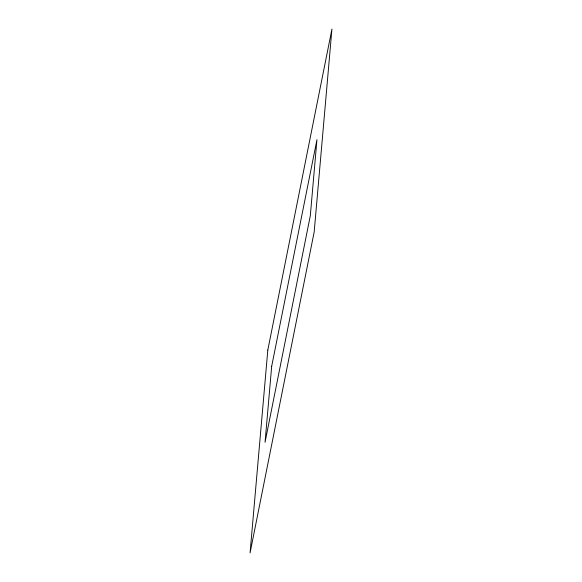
<?xml version="1.0" encoding="UTF-8"?>
<svg xmlns="http://www.w3.org/2000/svg" width="582" height="582" viewBox="0 0 582 582"><rect width="100%" height="100%" fill="white"/><g stroke="black" fill="none" stroke-linecap="round" stroke-linejoin="round"><path stroke-width="0.87" d="M267.815 350.058L250.064 552.9L314.185 231.942L331.936 29.1L267.815 350.058M271.692 366.245L265.043 442.313L310.308 215.755L316.957 139.687L271.692 366.245"/></g></svg>
